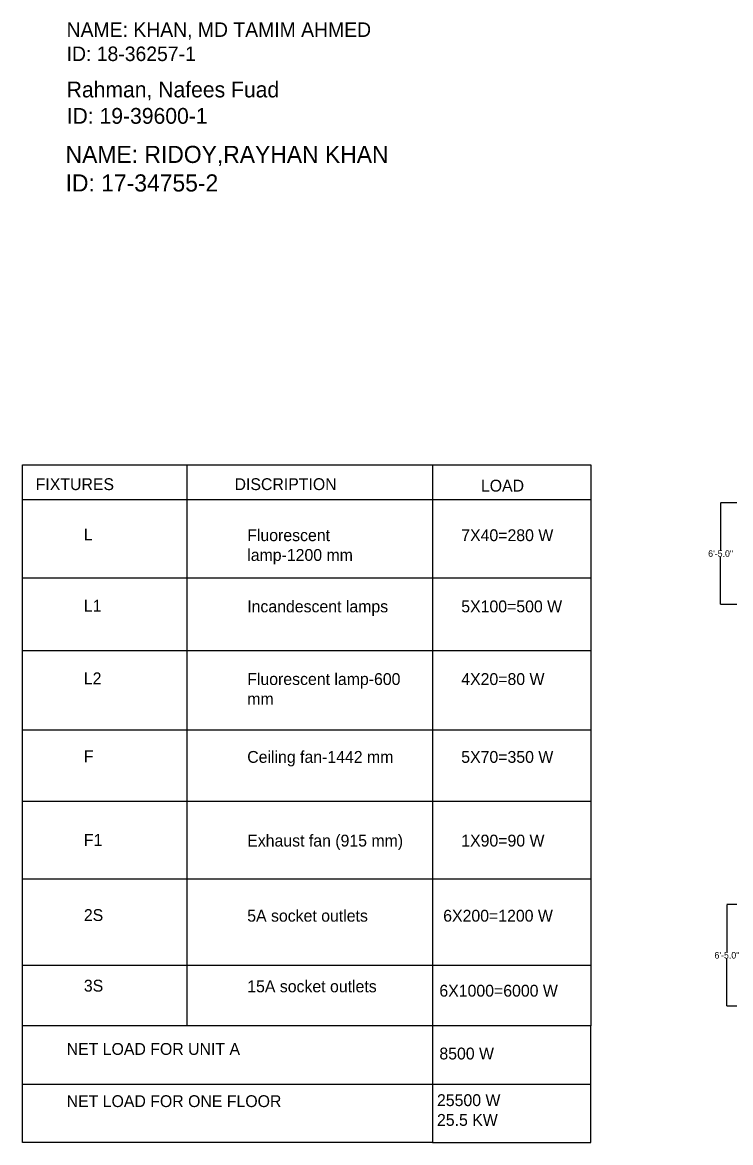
# Model space of a CAD drawing. Header units: inches. Extents: x -538 to 1044, y -54 to 797.
# Drawn here: x -538 to 0, y -54 to 797 of the extents above; entities that cross this region are included whole.
import ezdxf

# ---------------------------------------------------------------- set-up
doc = ezdxf.new("R2010")
doc.units = ezdxf.units.IN
doc.header["$MEASUREMENT"] = 0
doc.dimstyles.get("Standard").update_dxf_attribs({"dimtxt": 5, "dimasz": 0.18, "dimexe": 0.18, "dimexo": 0.0625, "dimgap": 0.09, "dimtad": 0, "dimtih": 1, "dimtoh": 1, "dimdec": 1, "dimzin": 0, "dimdsep": 46, "dimlunit": 3, "dimtxsty": 'Standard', "dimcen": 0.09, "dimaunit": 1, "dimadec": 0, "dimazin": 0, "dimtfac": 1, "dimtdec": 1, "dimtofl": 0, "dimtmove": 0, "dimatfit": 3, "dimfxl": 1, "dimtolj": 1, "dimtzin": 0, "dimarcsym": 0})

# ---------------------------------------------------------------- blocks, each defined once
blk = doc.blocks.new('*D6')
at = {"color": 0, "lineweight": -2}
for p, q in [((19.43, 127.01), (-2.83, 127.01)), ((-2.65, 126.83), (-2.65, 91.1)), ((-2.65, 50.19), (-2.65, 85.92)), ((19.43, 50.01), (-2.83, 50.01))]:
    blk.add_line(p, q, dxfattribs=at)
at = {"color": 0}
for points in [[(-2.68, 126.83), (-2.62, 126.83), (-2.65, 127.01)], [(-2.68, 50.19), (-2.62, 50.19), (-2.65, 50.01)]]:
    blk.add_solid(points, dxfattribs=at)
at = {"layer": 'Defpoints', "color": 0}
for p in [(-2.65, 127.01), (19.49, 127.01), (19.49, 50.01)]:
    blk.add_point(p, dxfattribs=at)
at = {"color": 0, "insert": (-2.65, 88.51), "char_height": 5, "attachment_point": 5}
blk.add_mtext('\\A1;6\'-5.0"', dxfattribs=at)
blk = doc.blocks.new('*D18')
at = {"color": 0, "lineweight": -2}
for p, q in [((13.43, 432.01), (-7.63, 432.01)), ((-7.45, 431.83), (-7.45, 396.1)), ((-7.45, 355.19), (-7.45, 390.92)), ((13.43, 355.01), (-7.63, 355.01))]:
    blk.add_line(p, q, dxfattribs=at)
at = {"color": 0}
for points in [[(-7.48, 431.83), (-7.42, 431.83), (-7.45, 432.01)], [(-7.48, 355.19), (-7.42, 355.19), (-7.45, 355.01)]]:
    blk.add_solid(points, dxfattribs=at)
at = {"layer": 'Defpoints', "color": 0}
for p in [(-7.45, 432.01), (13.49, 432.01), (13.49, 355.01)]:
    blk.add_point(p, dxfattribs=at)
at = {"color": 0, "insert": (-7.45, 393.51), "char_height": 5, "attachment_point": 5}
blk.add_mtext('\\A1;6\'-5.0"', dxfattribs=at)

msp = doc.modelspace()

# ---------------------------------------------------------------- linework, layer by layer
at = {"color": 0}
for p, q in [((-537.89, 434.51), (-537.89, 460.85)), ((-537.89, 460.85), (-412.86, 460.85)), ((-412.86, 460.85), (-412.86, 182.95)), ((-412.86, 460.85), (-226.26, 460.85)), ((-226.26, 460.85), (-226.26, 184.75)), ((-226.26, 460.85), (-105.92, 460.85)), ((-105.92, 460.85), (-105.92, 434.51)), ((-537.89, 434.51), (-105.92, 434.51)), ((-537.89, 34.94), (-537.89, 434.51)), ((-105.92, 434.51), (-105.92, 170.76)), ((-537.89, 375.05), (-105.92, 375.05)), ((-537.89, 320.04), (-105.92, 320.04)), ((-537.89, 259.8), (-105.92, 259.8)), ((-537.89, 205.45), (-105.92, 205.45)), ((-412.86, 182.95), (-412.86, 45.25)), ((-226.26, 184.75), (-226.26, 40.07)), ((-105.92, 170.76), (-105.92, 34.94)), ((-537.89, 146.51), (-105.92, 146.51)), ((-537.89, 80.95), (-105.92, 80.95)), ((-412.86, 45.25), (-412.86, 34.94)), ((-105.92, 34.94), (-537.89, 34.94)), ((-537.89, -53.7), (-537.89, 34.94)), ((-226.26, 40.07), (-226.26, 34.94)), ((-226.26, 34.94), (-226.26, -53.7)), ((-105.92, -53.7), (-105.92, 34.94)), ((-537.89, -9.38), (-105.92, -9.38)), ((-226.26, -53.7), (-537.89, -53.7)), ((-226.26, -53.7), (-105.92, -53.7))]:
    msp.add_line(p, q, dxfattribs=at)

# ---------------------------------------------------------------- texts
at = {"color": 0, "attachment_point": 1}
for s, insert, char_height, width in [('NAME: KHAN, MD TAMIM AHMED\\PID: 18-36257-1', (-504.28, 796.89), 11, 289.5178), ('Rahman, Nafees Fuad\\PID: 19-39600-1', (-504.25, 751.92), 12, 263.9504), ('NAME: RIDOY,RAYHAN KHAN\\PID: 17-34755-2', (-505.07, 703.16), 13, 289.5178), ('FIXTURES', (-527.79, 450.76), 9, 121.8168), ('DISCRIPTION', (-376.71, 450.76), 9, 121.8168), ('LOAD', (-189.54, 449.63), 9, 121.8168), ('L', (-491.19, 412.51), 9, 121.8168), ('Fluorescent lamp-1200 mm', (-367.07, 412), 9, 121.8168), ('7X40=280 W', (-204.48, 412), 9, 121.8168), ('L1', (-491.19, 358.45), 9, 121.8168), ('Incandescent lamps', (-367.07, 357.94), 9, 121.8168), ('5X100=500 W', (-204.48, 357.94), 9, 121.8168), ('L2', (-491.19, 303.28), 9, 121.8168), ('Fluorescent lamp-600 mm', (-367.07, 302.76), 9, 121.8168), ('4X20=80 W', (-204.48, 302.76), 9, 121.8168), ('F', (-491.19, 244.16), 9, 121.8168), ('Ceiling fan-1442 mm', (-367.07, 243.65), 9, 121.8168), ('5X70=350 W', (-204.48, 243.65), 9, 121.8168), ('F1', (-491.19, 180.62), 9, 121.8168), ('Exhaust fan (915 mm)', (-367.07, 180.11), 9, 121.8168), ('1X90=90 W', (-204.48, 180.11), 9, 121.8168), ('2S', (-491.19, 123.57), 9, 121.8168), ('5A socket outlets ', (-367.07, 123.06), 9, 121.8168), ('6X200=1200 W', (-218.19, 123.06), 9, 121.8168), ('3S', (-491.19, 69.95), 9, 121.8168), ('15A socket outlets ', (-367.07, 69.44), 9, 121.8168), ('6X1000=6000 W', (-221.09, 66.12), 9, 121.8168), ('NET LOAD FOR UNIT A ', (-504.28, 21.9), 9, 171.0252), ('8500 W', (-221.09, 18.42), 9, 121.8168), ('25500 W\\P25.5 KW', (-222.9, -16.98), 9, 121.8168), ('NET LOAD FOR ONE FLOOR', (-504.28, -17.74), 9, 207.7478)]:
    msp.add_mtext(s, dxfattribs=dict(at, insert=insert, char_height=char_height, width=width))

# ---------------------------------------------------------------- dimensions: what is measured, and where the dimension line sits
at = {"color": 0}
for base, p1, p2, picture, middle in [((-7.45, 432.01), (13.49, 355.01), (13.49, 432.01), '*D18', (-7.45, 393.51)), ((-2.65, 127.01), (19.49, 50.01), (19.49, 127.01), '*D6', (-2.65, 88.51))]:
    dim = msp.add_linear_dim(base=base, p1=p1, p2=p2, angle=90, dimstyle='Standard', dxfattribs=at)
    dim.commit()
    dim.dimension.update_dxf_attribs({"geometry": picture, "text_midpoint": middle})

doc.saveas('drawing.dxf')
